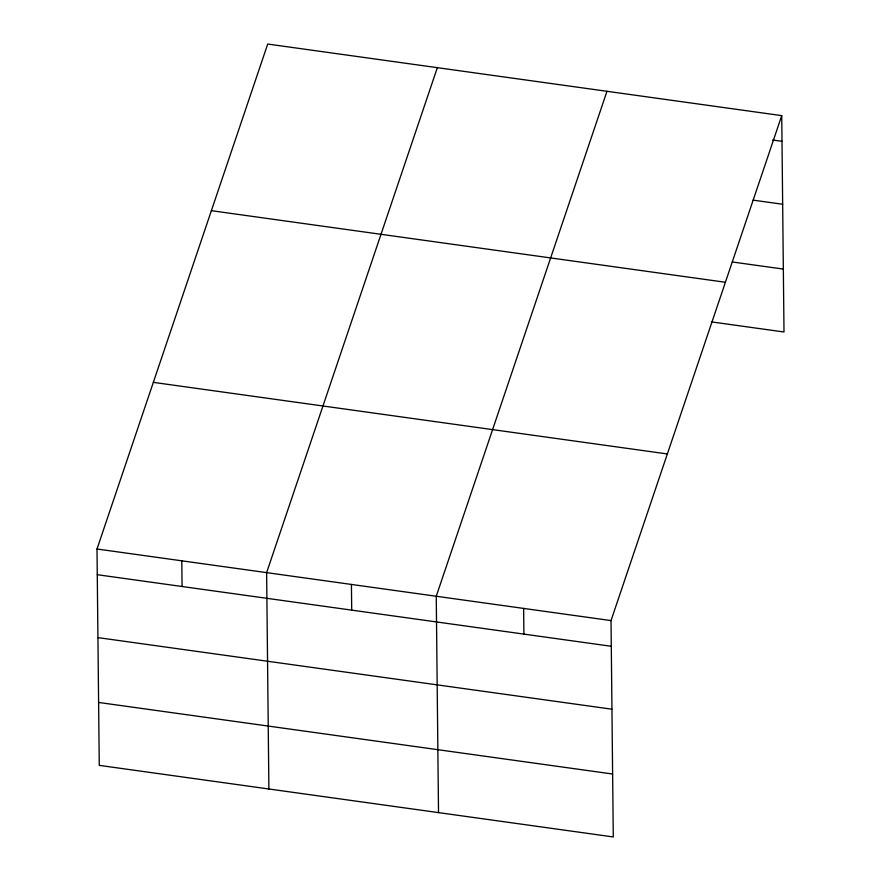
<?xml version="1.0" encoding="UTF-8"?>
<svg xmlns="http://www.w3.org/2000/svg" width="881" height="881" viewBox="0 0 881 881"><rect width="100%" height="100%" fill="white"/><g stroke="black" fill="none" stroke-linecap="round" stroke-linejoin="round"><path stroke-width="1.32" d="M781.733 115.631L611.018 620.587L613.286 836.95L99.267 765.369L96.998 549.006L267.714 44.05L781.733 115.631L784.002 331.994L711.408 321.884M437.339 67.672L266.624 572.628L268.892 788.991M606.976 91.294L436.249 596.25L438.518 812.612M772.593 140.013L782.009 141.323M753.09 200.13L782.669 204.249M732.254 261.965L783.341 269.079M211.385 210.68L725.404 282.272M153.338 382.365L667.358 453.957M96.998 549.006L611.018 620.587M97.262 574.698L611.282 646.28M97.923 637.613L611.943 709.205M98.606 702.443L612.625 774.025M523.633 608.419L523.898 634.111M351.431 584.433L351.706 610.126M181.805 560.812L182.081 586.504"/></g></svg>
